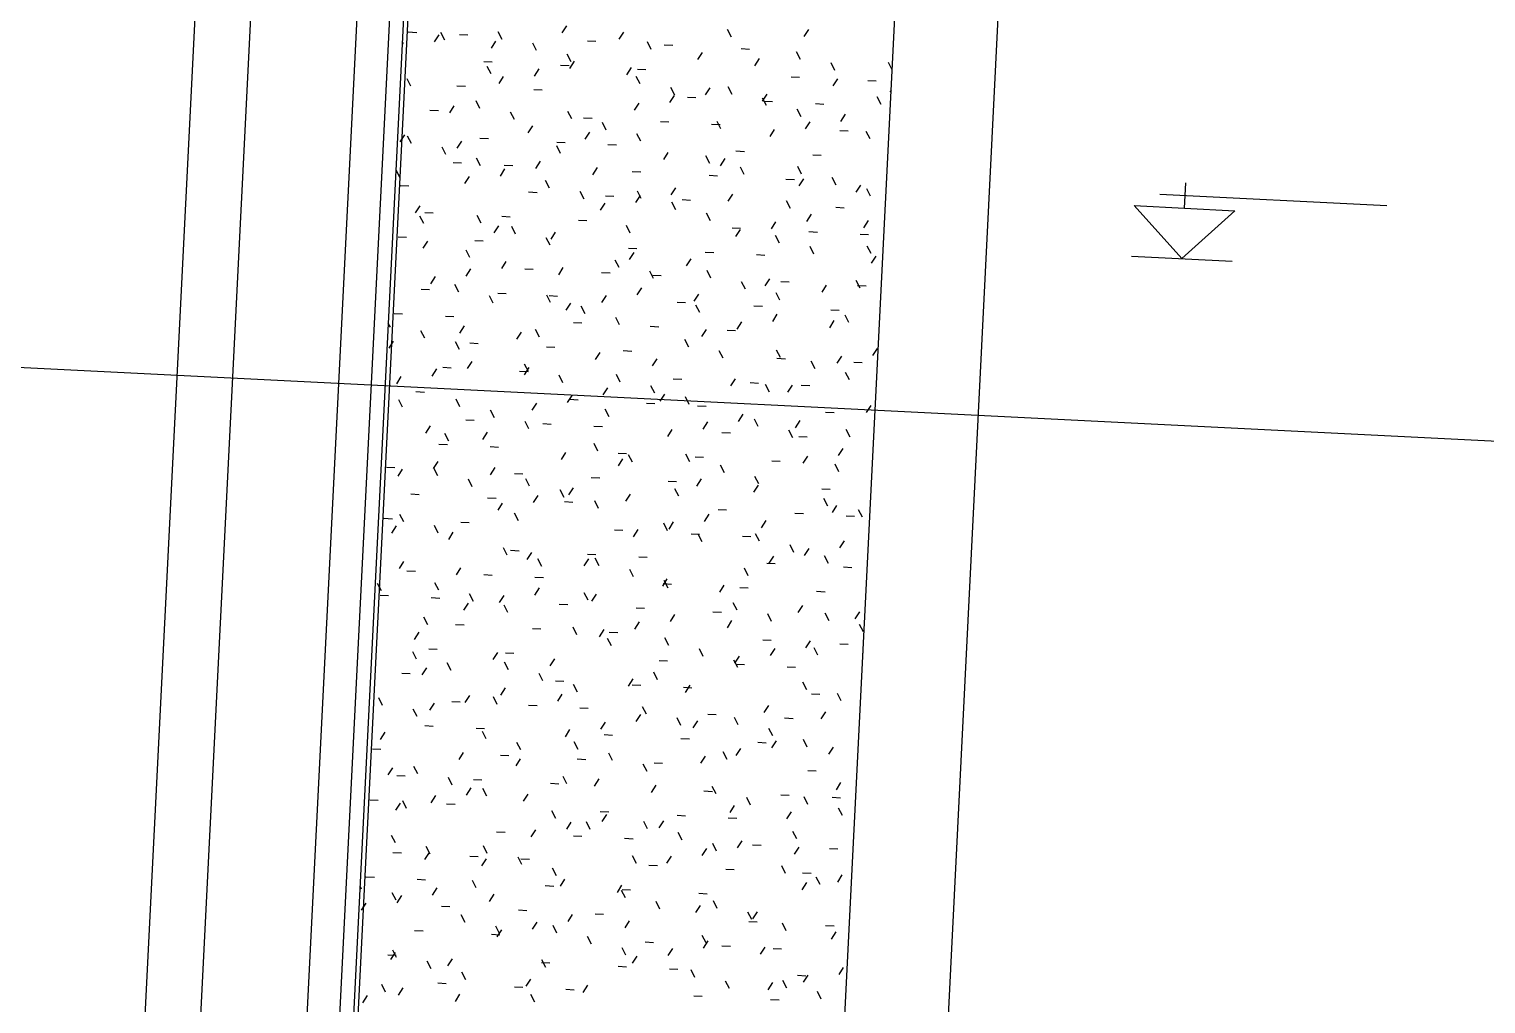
# Model space of a CAD drawing. Extents: x 549999 to 550212, y 1838161 to 1838467.
# Drawn here: x 550114.96 to 550120.15, y 1838347.77 to 1838351.25 of the extents above; entities that cross this region are included whole.
import ezdxf

# ---------------------------------------------------------------- set-up
doc = ezdxf.new("R2010")
doc.units = 0
for name, color, linetype in [('Level 15', 7, 'Continuous'), ('Level 18', 7, 'Continuous'), ('Level 24', 7, 'Continuous'), ('Level 36', 7, 'Continuous'), ('Level 4', 7, 'Continuous'), ('Level 8', 7, 'Continuous')]:
    doc.layers.add(name, color=color, linetype=linetype)

# ---------------------------------------------------------------- blocks, each defined once
blk = doc.blocks.new('FLOO10')
at = {"layer": 'Level 8'}
for p, q in [((-871.49, -462.9), (-871.49, 547.1)), ((-891.49, 527.1), (-891.49, -482.9))]:
    blk.add_line(p, q, dxfattribs=at)
blk = doc.blocks.new('SPOT_0')
at = {"layer": 'Level 24'}
for p, q in [((0, 0.2), (0, 0.3)), ((-0.1, 0.25), (0.8, 0.25)), ((0, 0), (-0.2, 0.2)), ((-0.2, 0.2), (0.2, 0.2)), ((0, 0), (-0.2, 0.2)), ((-0.2, 0.2), (0.2, 0.2)), ((0.2, 0.2), (0, 0)), ((0.2, 0.2), (0, 0)), ((-0.2, 0), (0.2, 0))]:
    blk.add_line(p, q, dxfattribs=at)

msp = doc.modelspace()

# ---------------------------------------------------------------- linework, layer by layer
at = {"layer": 'Level 15'}
for p, q in [((550116.8753, 1838351.2602), (550116.8589, 1838351.2349)), ((550116.3106, 1838351.2385), (550116.3407, 1838351.237)), ((550116.4192, 1838351.2283), (550116.4028, 1838351.2029)), ((550116.441, 1838351.2096), (550116.4273, 1838351.2365)), ((550116.4933, 1838351.2294), (550116.5234, 1838351.2279)), ((550116.6224, 1838351.2058), (550116.6061, 1838351.1805)), ((550116.6455, 1838351.2117), (550116.6317, 1838351.2385)), ((550116.9499, 1838351.2065), (550116.98, 1838351.205)), ((550117.0785, 1838351.2378), (550117.0621, 1838351.2124)), ((550117.4633, 1838351.2198), (550117.4495, 1838351.2467)), ((550117.7378, 1838351.2473), (550117.7214, 1838351.222)), ((550116.2928, 1838351.2011), (550116.289, 1838351.1952)), ((550116.7686, 1838351.172), (550116.7548, 1838351.1988)), ((550116.8917, 1838351.1323), (550116.8779, 1838351.1592)), ((550117.1775, 1838351.1761), (550117.1637, 1838351.2029)), ((550117.2239, 1838351.1928), (550117.254, 1838351.1913)), ((550117.3585, 1838351.1657), (550117.3422, 1838351.1404)), ((550117.4978, 1838351.1791), (550117.528, 1838351.1776)), ((550117.7095, 1838351.1405), (550117.6957, 1838351.1674)), ((550116.58, 1838351.1335), (550116.6102, 1838351.132)), ((550116.6058, 1838351.0886), (550116.5921, 1838351.1154)), ((550116.776, 1838351.1066), (550116.7597, 1838351.0812)), ((550116.854, 1838351.1198), (550116.8841, 1838351.1183)), ((550116.9025, 1838351.1338), (550116.8861, 1838351.1084)), ((550117.1057, 1838351.1114), (550117.0893, 1838351.086)), ((550117.128, 1838351.1061), (550117.1581, 1838351.1046)), ((550117.5618, 1838351.1433), (550117.5454, 1838351.118)), ((550117.8326, 1838351.1008), (550117.8188, 1838351.1277)), ((550118.0366, 1838351.1037), (550118.0232, 1838351.1297)), ((550116.32, 1838351.0448), (550116.3062, 1838351.0717)), ((550116.6496, 1838351.0794), (550116.6332, 1838351.0541)), ((550117.1378, 1838351.053), (550117.1241, 1838351.0799)), ((550117.6759, 1838351.0787), (550117.7061, 1838351.0772)), ((550117.8418, 1838351.0713), (550117.8254, 1838351.0459)), ((550117.9499, 1838351.065), (550117.98, 1838351.0635)), ((550116.4841, 1838351.0467), (550116.5143, 1838351.0452)), ((550116.7581, 1838351.033), (550116.7882, 1838351.0315)), ((550117.2593, 1838351.0121), (550117.2429, 1838350.9868)), ((550117.2609, 1838351.0133), (550117.2471, 1838351.0402)), ((550117.3061, 1838351.0056), (550117.3362, 1838351.0041)), ((550117.3857, 1838351.0393), (550117.3694, 1838351.014)), ((550117.4654, 1838351.0154), (550117.4516, 1838351.0422)), ((550117.589, 1838351.0169), (550117.5726, 1838350.9915)), ((550117.5884, 1838350.9757), (550117.5747, 1838351.0026)), ((550117.9973, 1838350.9798), (550117.9836, 1838351.0067)), ((550118.0329, 1838351.03), (550118.0287, 1838351.0235)), ((550116.3882, 1838350.96), (550116.4184, 1838350.9584)), ((550116.4736, 1838350.9754), (550116.4572, 1838350.9501)), ((550116.5662, 1838350.9655), (550116.5524, 1838350.9923)), ((550116.6892, 1838350.9258), (550116.6755, 1838350.9527)), ((550116.8937, 1838350.9279), (550116.8799, 1838350.9547)), ((550117.1329, 1838350.9849), (550117.1165, 1838350.9596)), ((550117.58, 1838350.9919), (550117.6102, 1838350.9904)), ((550117.7115, 1838350.936), (550117.6978, 1838350.9629)), ((550117.7627, 1838350.9828), (550117.7928, 1838350.9813)), ((550117.869, 1838350.9448), (550117.8526, 1838350.9195)), ((550116.7536, 1838350.9034), (550116.7372, 1838350.878)), ((550116.9362, 1838350.9326), (550116.9663, 1838350.931)), ((550117.0168, 1838350.8882), (550117.003, 1838350.9151)), ((550117.2102, 1838350.9189), (550117.2403, 1838350.9174)), ((550117.3928, 1838350.9097), (550117.423, 1838350.9082)), ((550117.4257, 1838350.8923), (550117.4119, 1838350.9191)), ((550117.7426, 1838350.9177), (550117.7262, 1838350.8923)), ((550116.2975, 1838350.8714), (550116.2812, 1838350.8461)), ((550116.322, 1838350.8404), (550116.3083, 1838350.8672)), ((550116.5008, 1838350.849), (550116.4844, 1838350.8236)), ((550116.5663, 1838350.8595), (550116.5965, 1838350.858)), ((550116.8403, 1838350.8458), (550116.8704, 1838350.8443)), ((550116.9568, 1838350.8809), (550116.9405, 1838350.8556)), ((550117.1399, 1838350.8485), (550117.1261, 1838350.8754)), ((550117.6162, 1838350.8905), (550117.5998, 1838350.8651)), ((550117.8494, 1838350.8869), (550117.8796, 1838350.8854)), ((550117.9577, 1838350.8567), (550117.9439, 1838350.8836)), ((550116.4451, 1838350.8007), (550116.4314, 1838350.8276)), ((550116.5682, 1838350.761), (550116.5544, 1838350.7879)), ((550116.854, 1838350.8048), (550116.8403, 1838350.8316)), ((550117.0229, 1838350.8367), (550117.0531, 1838350.8352)), ((550117.2369, 1838350.8089), (550117.2205, 1838350.7835)), ((550117.386, 1838350.7692), (550117.3723, 1838350.7961)), ((550117.4796, 1838350.8138), (550117.5097, 1838350.8123)), ((550117.7536, 1838350.8001), (550117.7837, 1838350.7986)), ((550116.2824, 1838350.7173), (550116.2686, 1838350.7441)), ((550116.4704, 1838350.7727), (550116.5006, 1838350.7712)), ((550116.6544, 1838350.7497), (550116.638, 1838350.7244)), ((550116.6531, 1838350.7636), (550116.6832, 1838350.7621)), ((550116.7808, 1838350.7769), (550116.7644, 1838350.7516)), ((550116.984, 1838350.7545), (550116.9677, 1838350.7292)), ((550117.1097, 1838350.7408), (550117.1398, 1838350.7393)), ((550117.4401, 1838350.7865), (550117.4237, 1838350.7611)), ((550117.5091, 1838350.7295), (550117.4953, 1838350.7564)), ((550117.7136, 1838350.7316), (550117.6998, 1838350.7584)), ((550116.2832, 1838350.6905), (550116.3133, 1838350.689)), ((550116.528, 1838350.7226), (550116.5116, 1838350.6972)), ((550116.8144, 1838350.6817), (550116.8006, 1838350.7086)), ((550117.3837, 1838350.7271), (550117.4138, 1838350.7256)), ((550117.6577, 1838350.7134), (550117.6878, 1838350.7119)), ((550117.7202, 1838350.7144), (550117.7038, 1838350.6891)), ((550117.8366, 1838350.6919), (550117.8229, 1838350.7188)), ((550117.9234, 1838350.692), (550117.907, 1838350.6666)), ((550116.7398, 1838350.6677), (550116.77, 1838350.6662)), ((550116.9375, 1838350.642), (550116.9237, 1838350.6689)), ((550117.0138, 1838350.654), (550117.044, 1838350.6525)), ((550117.1377, 1838350.6553), (550117.1213, 1838350.6299)), ((550117.1419, 1838350.6441), (550117.1281, 1838350.6709)), ((550117.2641, 1838350.6825), (550117.2477, 1838350.6571)), ((550117.2878, 1838350.6403), (550117.3179, 1838350.6388)), ((550117.4673, 1838350.66), (550117.4509, 1838350.6347)), ((550117.6739, 1838350.6085), (550117.6601, 1838350.6354)), ((550117.9597, 1838350.6523), (550117.946, 1838350.6791)), ((550116.3519, 1838350.6186), (550116.3355, 1838350.5932)), ((550116.3658, 1838350.5545), (550116.352, 1838350.5814)), ((550116.37, 1838350.5946), (550116.4001, 1838350.5931)), ((550116.5702, 1838350.5566), (550116.5565, 1838350.5834)), ((550116.6439, 1838350.5809), (550116.6741, 1838350.5794)), ((550117.0112, 1838350.6281), (550116.9949, 1838350.6027)), ((550117.265, 1838350.6044), (550117.2512, 1838350.6313)), ((550117.3881, 1838350.5648), (550117.3743, 1838350.5916)), ((550117.7474, 1838350.588), (550117.731, 1838350.5627)), ((550117.8357, 1838350.6129), (550117.8659, 1838350.6114)), ((550116.632, 1838350.5465), (550116.6156, 1838350.5212)), ((550116.6933, 1838350.5169), (550116.6796, 1838350.5438)), ((550116.9179, 1838350.5673), (550116.9481, 1838350.5657)), ((550117.1022, 1838350.521), (550117.0885, 1838350.5479)), ((550117.4659, 1838350.5399), (550117.496, 1838350.5384)), ((550117.4945, 1838350.5336), (550117.4781, 1838350.5083)), ((550117.6209, 1838350.5608), (550117.6046, 1838350.5355)), ((550117.9506, 1838350.5656), (550117.9342, 1838350.5402)), ((550116.2741, 1838350.5079), (550116.3042, 1838350.5064)), ((550116.3791, 1838350.4921), (550116.3627, 1838350.4668)), ((550116.5481, 1838350.4942), (550116.5782, 1838350.4927)), ((550116.8164, 1838350.4773), (550116.8026, 1838350.5041)), ((550116.8352, 1838350.5241), (550116.8188, 1838350.4987)), ((550117.6342, 1838350.4854), (550117.6205, 1838350.5123)), ((550117.7399, 1838350.5262), (550117.77, 1838350.5247)), ((550117.9225, 1838350.517), (550117.9526, 1838350.5155)), ((550116.5306, 1838350.4335), (550116.5168, 1838350.4604)), ((550117.0626, 1838350.3979), (550117.0488, 1838350.4248)), ((550117.096, 1838350.4668), (550117.1261, 1838350.4653)), ((550117.1152, 1838350.452), (550117.0989, 1838350.4267)), ((550117.3185, 1838350.4296), (550117.3021, 1838350.4043)), ((550117.37, 1838350.4531), (550117.4001, 1838350.4516)), ((550117.5526, 1838350.444), (550117.5828, 1838350.4425)), ((550117.7573, 1838350.4458), (550117.7436, 1838350.4726)), ((550117.9618, 1838350.4478), (550117.948, 1838350.4747)), ((550117.9778, 1838350.4391), (550117.9614, 1838350.4138)), ((550116.5327, 1838350.3929), (550116.5163, 1838350.3676)), ((550116.6591, 1838350.4201), (550116.6428, 1838350.3947)), ((550116.7261, 1838350.3937), (550116.7563, 1838350.3922)), ((550116.8624, 1838350.3977), (550116.846, 1838350.3723)), ((550117.0001, 1838350.38), (550117.0303, 1838350.3785)), ((550117.1857, 1838350.3583), (550117.1719, 1838350.3851)), ((550117.3901, 1838350.3603), (550117.3764, 1838350.3872)), ((550116.3563, 1838350.3207), (550116.3864, 1838350.3192)), ((550116.4063, 1838350.3657), (550116.3899, 1838350.3404)), ((550116.4909, 1838350.3104), (550116.4772, 1838350.3373)), ((550117.1424, 1838350.3256), (550117.126, 1838350.3003)), ((550117.1828, 1838350.3709), (550117.2129, 1838350.3694)), ((550117.5132, 1838350.3206), (550117.4994, 1838350.3475)), ((550117.5985, 1838350.3576), (550117.5821, 1838350.3322)), ((550117.6394, 1838350.3481), (550117.6695, 1838350.3466)), ((550117.8017, 1838350.3351), (550117.7854, 1838350.3098)), ((550117.9221, 1838350.3247), (550117.9083, 1838350.3516)), ((550117.9134, 1838350.3344), (550117.9435, 1838350.3329)), ((550116.614, 1838350.2708), (550116.6002, 1838350.2976)), ((550116.6302, 1838350.307), (550116.6604, 1838350.3055)), ((550116.8185, 1838350.2728), (550116.8047, 1838350.2996)), ((550116.8129, 1838350.2978), (550116.843, 1838350.2963)), ((550116.8896, 1838350.2712), (550116.8732, 1838350.2459)), ((550117.016, 1838350.2984), (550116.9996, 1838350.2731)), ((550117.2695, 1838350.275), (550117.2997, 1838350.2735)), ((550117.3457, 1838350.3032), (550117.3293, 1838350.2778)), ((550117.6363, 1838350.281), (550117.6225, 1838350.3078)), ((550116.2604, 1838350.2339), (550116.2905, 1838350.2324)), ((550116.443, 1838350.2248), (550116.4732, 1838350.2233)), ((550116.9415, 1838350.2331), (550116.9278, 1838350.26)), ((550117.0646, 1838350.1935), (550117.0509, 1838350.2203)), ((550117.3505, 1838350.2372), (550117.3367, 1838350.2641)), ((550117.5435, 1838350.2613), (550117.5736, 1838350.2598)), ((550117.6257, 1838350.2311), (550117.6093, 1838350.2058)), ((550117.8175, 1838350.2476), (550117.8476, 1838350.2461)), ((550117.8824, 1838350.2016), (550117.8687, 1838350.2285)), ((550116.2468, 1838350.1853), (550116.2392, 1838350.2001)), ((550116.3699, 1838350.1456), (550116.3561, 1838350.1725)), ((550116.5103, 1838350.1897), (550116.4939, 1838350.1643)), ((550116.7135, 1838350.1672), (550116.6972, 1838350.1419)), ((550116.7788, 1838350.1497), (550116.765, 1838350.1766)), ((550116.8997, 1838350.2019), (550116.9298, 1838350.2004)), ((550117.1736, 1838350.1883), (550117.2038, 1838350.1867)), ((550117.3728, 1838350.1768), (550117.3565, 1838350.1514)), ((550117.4476, 1838350.1746), (550117.4778, 1838350.173)), ((550117.4993, 1838350.204), (550117.4829, 1838350.1786)), ((550117.8289, 1838350.2087), (550117.8125, 1838350.1834)), ((550116.2574, 1838350.1353), (550116.2411, 1838350.1099)), ((550116.493, 1838350.106), (550116.4792, 1838350.1328)), ((550116.5298, 1838350.1289), (550116.5599, 1838350.1274)), ((550116.8038, 1838350.1152), (550116.8339, 1838350.1137)), ((550117.3108, 1838350.1141), (550117.297, 1838350.141)), ((550116.5375, 1838350.0632), (550116.5211, 1838350.0379)), ((550116.9936, 1838350.0952), (550116.9772, 1838350.0698)), ((550117.0777, 1838350.1015), (550117.1079, 1838350.1)), ((550117.1968, 1838350.0728), (550117.1804, 1838350.0474)), ((550117.4339, 1838350.0745), (550117.4201, 1838350.1013)), ((550117.6383, 1838350.0765), (550117.6246, 1838350.1034)), ((550117.6257, 1838350.0741), (550117.6558, 1838350.0726)), ((550117.7614, 1838350.0369), (550117.7476, 1838350.0637)), ((550117.8561, 1838350.0823), (550117.8397, 1838350.057)), ((550117.9825, 1838350.1095), (550117.9662, 1838350.0841)), ((550116.2846, 1838350.0089), (550116.2683, 1838349.9835)), ((550116.4111, 1838350.036), (550116.3947, 1838350.0107)), ((550116.4339, 1838350.0421), (550116.464, 1838350.0406)), ((550116.7079, 1838350.0284), (550116.738, 1838350.0269)), ((550116.7407, 1838350.0408), (550116.7243, 1838350.0155)), ((550116.7391, 1838350.0266), (550116.7254, 1838350.0535)), ((550116.8622, 1838349.987), (550116.8484, 1838350.0138)), ((550117.0667, 1838349.989), (550117.0529, 1838350.0159)), ((550117.8845, 1838349.9972), (550117.8707, 1838350.024)), ((550117.8997, 1838350.0604), (550117.9298, 1838350.0589)), ((550117.0208, 1838349.9688), (550117.0044, 1838349.9434)), ((550117.1897, 1838349.9493), (550117.176, 1838349.9762)), ((550117.2558, 1838350.001), (550117.286, 1838349.9995)), ((550117.4768, 1838350.0007), (550117.4605, 1838349.9754)), ((550117.5298, 1838349.9873), (550117.5599, 1838349.9858)), ((550117.5987, 1838349.9534), (550117.5849, 1838349.9803)), ((550117.6801, 1838349.9783), (550117.6637, 1838349.953)), ((550117.7125, 1838349.9782), (550117.7426, 1838349.9767)), ((550116.2906, 1838349.8995), (550116.2768, 1838349.9263)), ((550116.338, 1838349.9554), (550116.3681, 1838349.9539)), ((550116.495, 1838349.9015), (550116.4812, 1838349.9284)), ((550116.7679, 1838349.9144), (550116.7515, 1838349.889)), ((550116.8943, 1838349.9416), (550116.878, 1838349.9162)), ((550116.886, 1838349.928), (550116.9161, 1838349.9265)), ((550117.1599, 1838349.9143), (550117.1901, 1838349.9128)), ((550117.224, 1838349.9463), (550117.2076, 1838349.921)), ((550117.3128, 1838349.9097), (550117.2991, 1838349.9365)), ((550117.3426, 1838349.9051), (550117.3727, 1838349.9036)), ((550117.9601, 1838349.9063), (550117.9437, 1838349.8809)), ((550116.5161, 1838349.8549), (550116.5462, 1838349.8534)), ((550116.6181, 1838349.8618), (550116.6043, 1838349.8887)), ((550117.027, 1838349.8659), (550117.0132, 1838349.8928)), ((550117.504, 1838349.8743), (550117.4877, 1838349.849)), ((550117.559, 1838349.8304), (550117.5452, 1838349.8572)), ((550117.7992, 1838349.8823), (550117.8294, 1838349.8808)), ((550116.3886, 1838349.8328), (550116.3723, 1838349.8075)), ((550116.4553, 1838349.7784), (550116.4416, 1838349.8053)), ((550116.5919, 1838349.8104), (550116.5755, 1838349.785)), ((550116.7412, 1838349.8222), (550116.7274, 1838349.849)), ((550116.7901, 1838349.8412), (550116.8202, 1838349.8397)), ((550116.9727, 1838349.8321), (550117.0029, 1838349.8306)), ((550117.2512, 1838349.8199), (550117.2348, 1838349.7946)), ((550117.3776, 1838349.8471), (550117.3612, 1838349.8218)), ((550117.4294, 1838349.8093), (550117.4595, 1838349.8077)), ((550117.6821, 1838349.7907), (550117.6683, 1838349.8175)), ((550117.7073, 1838349.8519), (550117.6909, 1838349.8265)), ((550117.8865, 1838349.7927), (550117.8728, 1838349.8196)), ((550116.4202, 1838349.7681), (550116.4503, 1838349.7666)), ((550116.6029, 1838349.759), (550116.633, 1838349.7575)), ((550116.9873, 1838349.7428), (550116.9736, 1838349.7697)), ((550117.7033, 1838349.7956), (550117.7335, 1838349.794)), ((550117.8609, 1838349.7526), (550117.8445, 1838349.7273)), ((550116.4158, 1838349.7064), (550116.3995, 1838349.681)), ((550116.8719, 1838349.7383), (550116.8555, 1838349.713)), ((550117.0751, 1838349.7159), (550117.0588, 1838349.6906)), ((550117.0595, 1838349.7362), (550117.0896, 1838349.7347)), ((550117.1104, 1838349.7032), (550117.0967, 1838349.73)), ((550117.3149, 1838349.7052), (550117.3011, 1838349.7321)), ((550117.3335, 1838349.7225), (550117.3636, 1838349.721)), ((550117.6074, 1838349.7088), (550117.6376, 1838349.7073)), ((550117.7345, 1838349.7255), (550117.7181, 1838349.7001)), ((550116.233, 1838349.686), (550116.2631, 1838349.6844)), ((550116.2894, 1838349.6792), (550116.273, 1838349.6539)), ((550116.4157, 1838349.6553), (550116.4019, 1838349.6822)), ((550116.6191, 1838349.684), (550116.6027, 1838349.6586)), ((550116.6896, 1838349.6631), (550116.7198, 1838349.6616)), ((550116.9636, 1838349.6494), (550116.9937, 1838349.6479)), ((550117.438, 1838349.6656), (550117.4242, 1838349.6924)), ((550117.561, 1838349.6259), (550117.5473, 1838349.6527)), ((550117.8469, 1838349.6697), (550117.8331, 1838349.6965)), ((550116.5388, 1838349.6157), (550116.525, 1838349.6425)), ((550116.7432, 1838349.6177), (550116.7295, 1838349.6446)), ((550116.8663, 1838349.5781), (550116.8525, 1838349.6049)), ((550116.8991, 1838349.6119), (550116.8827, 1838349.5866)), ((550117.2376, 1838349.6357), (550117.2677, 1838349.6342)), ((550117.2752, 1838349.5821), (550117.2614, 1838349.609)), ((550117.3552, 1838349.6439), (550117.3388, 1838349.6185)), ((550117.5584, 1838349.6215), (550117.542, 1838349.5961)), ((550117.7855, 1838349.6083), (550117.8157, 1838349.6068)), ((550116.3197, 1838349.5901), (550116.3499, 1838349.5886)), ((550116.5937, 1838349.5764), (550116.6239, 1838349.5749)), ((550116.6462, 1838349.5575), (550116.6299, 1838349.5322)), ((550116.7727, 1838349.5847), (550116.7563, 1838349.5594)), ((550116.8677, 1838349.5627), (550116.8978, 1838349.5612)), ((550116.9894, 1838349.5384), (550116.9756, 1838349.5652)), ((550117.1023, 1838349.5895), (550117.086, 1838349.5642)), ((550117.8072, 1838349.5466), (550117.7934, 1838349.5734)), ((550117.8385, 1838349.5494), (550117.8221, 1838349.5241)), ((550116.2239, 1838349.5033), (550116.254, 1838349.5018)), ((550116.2946, 1838349.4905), (550116.2809, 1838349.5174)), ((550116.4978, 1838349.4896), (550116.528, 1838349.4881)), ((550116.7036, 1838349.4946), (550116.6898, 1838349.5215)), ((550117.2559, 1838349.4903), (550117.2396, 1838349.4649)), ((550117.3824, 1838349.5175), (550117.366, 1838349.4921)), ((550117.4157, 1838349.5353), (550117.4458, 1838349.5338)), ((550117.5856, 1838349.495), (550117.5692, 1838349.4697)), ((550117.6896, 1838349.5216), (550117.7198, 1838349.5201)), ((550117.8723, 1838349.5124), (550117.9024, 1838349.5109)), ((550117.9303, 1838349.5069), (550117.9165, 1838349.5338)), ((550116.267, 1838349.476), (550116.2506, 1838349.4506)), ((550116.4177, 1838349.4509), (550116.404, 1838349.4777)), ((550116.4702, 1838349.4535), (550116.4538, 1838349.4282)), ((550117.0458, 1838349.4622), (550117.0759, 1838349.4607)), ((550117.1295, 1838349.4631), (550117.1131, 1838349.4377)), ((550117.2355, 1838349.4591), (550117.2218, 1838349.4859)), ((550117.3198, 1838349.4485), (550117.3499, 1838349.447)), ((550117.3586, 1838349.4194), (550117.3449, 1838349.4462)), ((550117.5024, 1838349.4394), (550117.5326, 1838349.4379)), ((550117.5631, 1838349.4214), (550117.5493, 1838349.4483)), ((550116.6639, 1838349.3716), (550116.6501, 1838349.3984)), ((550116.6759, 1838349.3891), (550116.7061, 1838349.3876)), ((550117.6862, 1838349.3818), (550117.6724, 1838349.4086)), ((550117.7392, 1838349.3958), (550117.7228, 1838349.3704)), ((550117.8656, 1838349.423), (550117.8493, 1838349.3976)), ((550116.2942, 1838349.3495), (550116.2778, 1838349.3242)), ((550116.7502, 1838349.3815), (550116.7339, 1838349.3562)), ((550116.787, 1838349.3319), (550116.7732, 1838349.3587)), ((550116.9535, 1838349.3591), (550116.9371, 1838349.3337)), ((550116.9499, 1838349.3754), (550116.98, 1838349.3739)), ((550116.9914, 1838349.3339), (550116.9777, 1838349.3608)), ((550117.1325, 1838349.3663), (550117.1627, 1838349.3648)), ((550117.5892, 1838349.3435), (550117.6193, 1838349.342)), ((550117.6128, 1838349.3686), (550117.5964, 1838349.3433)), ((550117.8093, 1838349.3421), (550117.7955, 1838349.369)), ((550116.306, 1838349.3161), (550116.3362, 1838349.3146)), ((550116.4974, 1838349.3271), (550116.481, 1838349.3018)), ((550116.58, 1838349.3024), (550116.6102, 1838349.3009)), ((550116.7627, 1838349.2933), (550116.7928, 1838349.2917)), ((550117.1145, 1838349.2943), (550117.1007, 1838349.3211)), ((550117.2335, 1838349.287), (550117.2171, 1838349.2617)), ((550117.2376, 1838349.2546), (550117.2238, 1838349.2815)), ((550117.5234, 1838349.2984), (550117.5097, 1838349.3252)), ((550117.8632, 1838349.3298), (550117.8933, 1838349.3283)), ((550116.2153, 1838349.2444), (550116.2015, 1838349.2712)), ((550116.2102, 1838349.2293), (550116.2403, 1838349.2278)), ((550116.4198, 1838349.2464), (550116.406, 1838349.2733)), ((550116.5429, 1838349.2068), (550116.5291, 1838349.2336)), ((550116.7774, 1838349.2551), (550116.7611, 1838349.2297)), ((550116.9518, 1838349.2109), (550116.938, 1838349.2377)), ((550116.9807, 1838349.2326), (550116.9643, 1838349.2073)), ((550117.2193, 1838349.2704), (550117.2494, 1838349.2689)), ((550117.4368, 1838349.2646), (550117.4204, 1838349.2393)), ((550117.4933, 1838349.2567), (550117.5234, 1838349.2552)), ((550117.7673, 1838349.243), (550117.7974, 1838349.2415)), ((550116.3928, 1838349.2202), (550116.4229, 1838349.2187)), ((550116.5246, 1838349.2007), (550116.5082, 1838349.1753)), ((550116.651, 1838349.2279), (550116.6346, 1838349.2025)), ((550116.6659, 1838349.1671), (550116.6522, 1838349.194)), ((550116.8494, 1838349.1974), (550116.8796, 1838349.1959)), ((550117.1234, 1838349.1837), (550117.1536, 1838349.1822)), ((550117.4838, 1838349.1753), (550117.47, 1838349.2021)), ((550117.7168, 1838349.1926), (550117.7004, 1838349.1672)), ((550116.3801, 1838349.1233), (550116.3663, 1838349.1502)), ((550117.1343, 1838349.1334), (550117.1179, 1838349.1081)), ((550117.2607, 1838349.1606), (550117.2443, 1838349.1353)), ((550117.3974, 1838349.17), (550117.4275, 1838349.1685)), ((550117.4639, 1838349.1382), (550117.4476, 1838349.1128)), ((550117.6068, 1838349.1356), (550117.5931, 1838349.1625)), ((550117.8113, 1838349.1377), (550117.7975, 1838349.1645)), ((550117.92, 1838349.1701), (550117.9037, 1838349.1448)), ((550116.3485, 1838349.0967), (550116.3322, 1838349.0713)), ((550116.4796, 1838349.1243), (550116.5097, 1838349.1228)), ((550116.7535, 1838349.1106), (550116.7837, 1838349.1091)), ((550116.9121, 1838349.0878), (550116.8983, 1838349.1146)), ((550117.0079, 1838349.1062), (550116.9915, 1838349.0809)), ((550117.0352, 1838349.0481), (550117.0214, 1838349.075)), ((550117.0275, 1838349.0969), (550117.0577, 1838349.0954)), ((550117.2396, 1838349.0501), (550117.2259, 1838349.077)), ((550117.9344, 1838349.098), (550117.9206, 1838349.1248)), ((550116.3404, 1838349.0003), (550116.3267, 1838349.0271)), ((550116.3837, 1838349.0375), (550116.4138, 1838349.036)), ((550116.6286, 1838349.0247), (550116.6122, 1838348.9993)), ((550116.6577, 1838349.0238), (550116.6878, 1838349.0223)), ((550117.3627, 1838349.0105), (550117.349, 1838349.0373)), ((550117.5755, 1838349.0695), (550117.6056, 1838349.068)), ((550117.6176, 1838349.0389), (550117.6012, 1838349.0136)), ((550117.744, 1838349.0661), (550117.7276, 1838349.0408)), ((550117.7716, 1838349.0146), (550117.7579, 1838349.0414)), ((550117.8495, 1838349.0558), (550117.8796, 1838349.0543)), ((550116.3757, 1838348.9703), (550116.3594, 1838348.9449)), ((550116.4635, 1838348.9606), (550116.4498, 1838348.9875)), ((550116.668, 1838348.9626), (550116.6542, 1838348.9895)), ((550116.8318, 1838349.0022), (550116.8154, 1838348.9769)), ((550117.2056, 1838348.9964), (550117.2357, 1838348.9949)), ((550117.4858, 1838348.9708), (550117.472, 1838348.9977)), ((550117.4911, 1838349.0118), (550117.4748, 1838348.9864)), ((550117.4796, 1838348.9828), (550117.5097, 1838348.9812)), ((550117.6622, 1838348.9736), (550117.6924, 1838348.9721)), ((550117.9325, 1838349.0209), (550117.9308, 1838349.0184)), ((550116.2878, 1838348.9508), (550116.3179, 1838348.9493)), ((550116.7911, 1838348.923), (550116.7773, 1838348.9498)), ((550116.8357, 1838348.9234), (550116.8659, 1838348.9219)), ((550117.1119, 1838348.9302), (550117.0955, 1838348.9048)), ((550117.2, 1838348.9271), (550117.1862, 1838348.9539)), ((550117.732, 1838348.8915), (550117.7182, 1838348.9183)), ((550116.5294, 1838348.871), (550116.513, 1838348.8457)), ((550116.6283, 1838348.8396), (550116.6145, 1838348.8664)), ((550116.6558, 1838348.8982), (550116.6394, 1838348.8729)), ((550116.859, 1838348.8758), (550116.8426, 1838348.8505)), ((550116.9141, 1838348.8833), (550116.9004, 1838348.9102)), ((550117.1097, 1838348.9097), (550117.1399, 1838348.9082)), ((550117.2924, 1838348.9006), (550117.3225, 1838348.8991)), ((550117.3151, 1838348.9078), (550117.2987, 1838348.8824)), ((550117.749, 1838348.8777), (550117.7791, 1838348.8762)), ((550117.855, 1838348.8518), (550117.8413, 1838348.8787)), ((550116.2194, 1838348.8355), (550116.2056, 1838348.8623)), ((550116.3425, 1838348.7958), (550116.3287, 1838348.8227)), ((550116.4029, 1838348.8438), (550116.3866, 1838348.8185)), ((550116.4659, 1838348.8503), (550116.496, 1838348.8488)), ((550116.7398, 1838348.8366), (550116.77, 1838348.8351)), ((550116.9225, 1838348.8275), (550116.9526, 1838348.826)), ((550117.1603, 1838348.804), (550117.1465, 1838348.8308)), ((550117.5951, 1838348.8357), (550117.5788, 1838348.8104)), ((550116.37, 1838348.7636), (550116.4001, 1838348.7621)), ((550117.0126, 1838348.7766), (550116.9963, 1838348.7512)), ((550117.1391, 1838348.8038), (550117.1227, 1838348.7784)), ((550117.2834, 1838348.7643), (550117.2696, 1838348.7912)), ((550117.3423, 1838348.7813), (550117.3259, 1838348.756)), ((550117.3791, 1838348.8047), (550117.4093, 1838348.8032)), ((550117.4878, 1838348.7664), (550117.4741, 1838348.7932)), ((550117.6531, 1838348.791), (550117.6832, 1838348.7895)), ((550117.7984, 1838348.8133), (550117.782, 1838348.7879)), ((550116.2269, 1838348.7398), (550116.2105, 1838348.7145)), ((550116.5526, 1838348.7544), (550116.5828, 1838348.7529)), ((550116.5886, 1838348.7165), (550116.5749, 1838348.7433)), ((550116.8862, 1838348.7494), (550116.8698, 1838348.724)), ((550117.0093, 1838348.7316), (550117.0394, 1838348.7301)), ((550117.2832, 1838348.7179), (550117.3134, 1838348.7164)), ((550117.6109, 1838348.7267), (550117.5972, 1838348.7536)), ((550117.734, 1838348.687), (550117.7202, 1838348.7139)), ((550116.1828, 1838348.6814), (550116.2129, 1838348.6799)), ((550116.5069, 1838348.6678), (550116.4906, 1838348.6425)), ((550116.6394, 1838348.6585), (550116.6695, 1838348.657)), ((550116.7117, 1838348.6768), (550116.698, 1838348.7037)), ((550116.9162, 1838348.6789), (550116.9024, 1838348.7057)), ((550117.0393, 1838348.6392), (550117.0255, 1838348.666)), ((550117.4482, 1838348.6433), (550117.4344, 1838348.6701)), ((550117.4959, 1838348.6821), (550117.4795, 1838348.6568)), ((550117.5572, 1838348.7042), (550117.5874, 1838348.7027)), ((550117.6223, 1838348.7093), (550117.606, 1838348.6839)), ((550117.8256, 1838348.6869), (550117.8092, 1838348.6615)), ((550116.2541, 1838348.6134), (550116.2377, 1838348.5881)), ((550116.3445, 1838348.5913), (550116.3308, 1838348.6182)), ((550116.7102, 1838348.6454), (550116.6938, 1838348.62)), ((550116.9134, 1838348.6448), (550116.9435, 1838348.6433)), ((550117.1624, 1838348.5995), (550117.1486, 1838348.6264)), ((550117.1873, 1838348.6311), (550117.2175, 1838348.6296)), ((550117.3695, 1838348.6549), (550117.3531, 1838348.6296)), ((550116.2695, 1838348.5855), (550116.2997, 1838348.584)), ((550116.4676, 1838348.5517), (550116.4538, 1838348.5785)), ((550116.5435, 1838348.5718), (550116.5736, 1838348.5703)), ((550116.8175, 1838348.5581), (550116.8476, 1838348.5566)), ((550116.8765, 1838348.5558), (550116.8628, 1838348.5826)), ((550116.9902, 1838348.5733), (550116.9738, 1838348.548)), ((550117.7353, 1838348.6038), (550117.7654, 1838348.6022)), ((550117.8527, 1838348.5604), (550117.8364, 1838348.5351)), ((550116.4077, 1838348.5142), (550116.3913, 1838348.4888)), ((550116.5341, 1838348.5414), (550116.5177, 1838348.516)), ((550116.5907, 1838348.512), (550116.5769, 1838348.5389)), ((550116.7374, 1838348.519), (550116.721, 1838348.4936)), ((550117.1934, 1838348.5509), (550117.1771, 1838348.5256)), ((550117.3654, 1838348.5307), (550117.3956, 1838348.5292)), ((550117.4085, 1838348.5202), (550117.3948, 1838348.5471)), ((550117.5316, 1838348.4805), (550117.5178, 1838348.5074)), ((550117.6394, 1838348.517), (550117.6695, 1838348.5155)), ((550117.7361, 1838348.4826), (550117.7223, 1838348.5094)), ((550117.8221, 1838348.5079), (550117.8522, 1838348.5064)), ((550116.1736, 1838348.4987), (550116.2038, 1838348.4972)), ((550116.2813, 1838348.487), (550116.2649, 1838348.4617)), ((550116.3049, 1838348.4683), (550116.2911, 1838348.4951)), ((550116.4476, 1838348.485), (550116.4777, 1838348.4835)), ((550116.8369, 1838348.4327), (550116.8231, 1838348.4595)), ((550116.9956, 1838348.4576), (550117.0257, 1838348.4561)), ((550117.4735, 1838348.4789), (550117.4571, 1838348.4535)), ((550117.6767, 1838348.4564), (550117.6603, 1838348.4311)), ((550117.8591, 1838348.4429), (550117.8454, 1838348.4698)), ((550116.891, 1838348.4197), (550116.8746, 1838348.3944)), ((550116.9599, 1838348.393), (550116.9462, 1838348.4199)), ((550117.0174, 1838348.4469), (550117.001, 1838348.4216)), ((550117.1644, 1838348.3951), (550117.1506, 1838348.4219)), ((550117.2206, 1838348.4245), (550117.2043, 1838348.3991)), ((550117.2695, 1838348.4439), (550117.2997, 1838348.4424)), ((550117.4522, 1838348.4348), (550117.4823, 1838348.4333)), ((550116.2652, 1838348.3452), (550116.2514, 1838348.372)), ((550116.6257, 1838348.3846), (550116.6558, 1838348.3831)), ((550116.7645, 1838348.3925), (550116.7482, 1838348.3672)), ((550116.8997, 1838348.3709), (550116.9298, 1838348.3694)), ((550117.0823, 1838348.3617), (550117.1125, 1838348.3602)), ((550117.2875, 1838348.3554), (550117.2737, 1838348.3823)), ((550117.5007, 1838348.3524), (550117.4843, 1838348.3271)), ((550117.6964, 1838348.3595), (550117.6826, 1838348.3864)), ((550116.2558, 1838348.3115), (550116.286, 1838348.31)), ((550116.3853, 1838348.311), (550116.3689, 1838348.2856)), ((550116.3883, 1838348.3055), (550116.3745, 1838348.3324)), ((550116.5298, 1838348.2978), (550116.5599, 1838348.2963)), ((550116.5927, 1838348.3076), (550116.579, 1838348.3344)), ((550116.7158, 1838348.2679), (550116.7021, 1838348.2948)), ((550117.1247, 1838348.272), (550117.111, 1838348.2988)), ((550117.2478, 1838348.2981), (550117.2314, 1838348.2727)), ((550117.3742, 1838348.3252), (550117.3579, 1838348.2999)), ((550117.4106, 1838348.3157), (550117.3968, 1838348.3426)), ((550117.539, 1838348.3389), (550117.5691, 1838348.3374)), ((550117.7039, 1838348.33), (550117.6875, 1838348.3047)), ((550117.8129, 1838348.3252), (550117.8431, 1838348.3237)), ((550116.5885, 1838348.2885), (550116.5721, 1838348.2632)), ((550116.7125, 1838348.2887), (550116.7426, 1838348.2872)), ((550116.8389, 1838348.2282), (550116.8251, 1838348.2551)), ((550117.1691, 1838348.2658), (550117.1992, 1838348.2643)), ((550117.4431, 1838348.2521), (550117.4732, 1838348.2506)), ((550117.6567, 1838348.2364), (550117.643, 1838348.2633)), ((550116.1442, 1838348.1804), (550116.1388, 1838348.1909)), ((550116.1599, 1838348.2247), (550116.1901, 1838348.2232)), ((550116.3426, 1838348.2156), (550116.3727, 1838348.2141)), ((550116.5531, 1838348.1845), (550116.5393, 1838348.2113)), ((550116.7992, 1838348.1928), (550116.8294, 1838348.1913)), ((550116.8685, 1838348.2165), (550116.8522, 1838348.1911)), ((550117.0718, 1838348.1941), (550117.0554, 1838348.1687)), ((550117.7311, 1838348.2036), (550117.7147, 1838348.1782)), ((550117.717, 1838348.2384), (550117.7472, 1838348.2369)), ((550117.7798, 1838348.1968), (550117.766, 1838348.2236)), ((550117.8575, 1838348.2308), (550117.8411, 1838348.2054)), ((550116.2672, 1838348.1407), (550116.2535, 1838348.1676)), ((550116.286, 1838348.1573), (550116.2697, 1838348.132)), ((550116.4125, 1838348.1845), (550116.3961, 1838348.1592)), ((550116.6157, 1838348.1621), (550116.5993, 1838348.1368)), ((550117.0851, 1838348.1489), (550117.0713, 1838348.1758)), ((550117.0732, 1838348.1791), (550117.1033, 1838348.1776)), ((550117.3472, 1838348.1654), (550117.3773, 1838348.1639)), ((550117.4126, 1838348.1113), (550117.3988, 1838348.1381)), ((550116.1596, 1838348.1301), (550116.1432, 1838348.1048)), ((550116.4293, 1838348.1197), (550116.4595, 1838348.1182)), ((550116.5134, 1838348.0614), (550116.4996, 1838348.0883)), ((550116.7033, 1838348.106), (550116.7335, 1838348.1045)), ((550116.8957, 1838348.0901), (550116.8794, 1838348.0647)), ((550116.9773, 1838348.0923), (550117.0074, 1838348.0908)), ((550117.2082, 1838348.1092), (550117.1944, 1838348.1361)), ((550117.3518, 1838348.122), (550117.3354, 1838348.0967)), ((550117.5357, 1838348.0716), (550117.5219, 1838348.0985)), ((550117.555, 1838348.0996), (550117.5387, 1838348.0742)), ((550116.6365, 1838348.0217), (550116.6227, 1838348.0486)), ((550116.6429, 1838348.0357), (550116.6265, 1838348.0103)), ((550116.7693, 1838348.0629), (550116.7529, 1838348.0375)), ((550116.8409, 1838348.0238), (550116.8272, 1838348.0506)), ((550117.099, 1838348.0676), (550117.0826, 1838348.0423)), ((550117.5253, 1838348.0649), (550117.5554, 1838348.0634)), ((550117.6588, 1838348.032), (550117.645, 1838348.0588)), ((550117.7992, 1838348.0512), (550117.8294, 1838348.0497)), ((550116.3335, 1838348.033), (550116.3636, 1838348.0314)), ((550116.6074, 1838348.0193), (550116.6376, 1838348.0178)), ((550116.964, 1838347.9841), (550116.9503, 1838348.011)), ((550117.1554, 1838347.9919), (550117.1855, 1838347.9904)), ((550117.3729, 1838347.9882), (550117.3592, 1838348.0151)), ((550117.379, 1838347.9956), (550117.3626, 1838347.9702)), ((550117.8351, 1838348.0275), (550117.8187, 1838348.0022)), ((550116.2376, 1838347.9462), (550116.2677, 1838347.9447)), ((550116.2636, 1838347.9541), (550116.2472, 1838347.9288)), ((550116.2693, 1838347.9363), (550116.2555, 1838347.9631)), ((550116.4668, 1838347.9317), (550116.4505, 1838347.9063)), ((550117.0871, 1838347.9445), (550117.0733, 1838347.9713)), ((550117.1262, 1838347.9412), (550117.1098, 1838347.9159)), ((550117.2526, 1838347.9684), (550117.2362, 1838347.9431)), ((550117.4294, 1838347.9782), (550117.4595, 1838347.9767)), ((550117.5822, 1838347.9732), (550117.5659, 1838347.9478)), ((550117.612, 1838347.969), (550117.6422, 1838347.9675)), ((550116.3924, 1838347.8966), (550116.3786, 1838347.9235)), ((550116.5155, 1838347.8569), (550116.5017, 1838347.8838)), ((550116.7855, 1838347.9188), (550116.8157, 1838347.9173)), ((550116.8013, 1838347.9007), (550116.7875, 1838347.9276)), ((550117.0595, 1838347.9051), (550117.0896, 1838347.9036)), ((550117.2421, 1838347.896), (550117.2723, 1838347.8945)), ((550117.3333, 1838347.8651), (550117.3195, 1838347.892)), ((550117.8623, 1838347.9011), (550117.8459, 1838347.8758)), ((550116.2296, 1838347.8132), (550116.2159, 1838347.84)), ((550116.2908, 1838347.8277), (550116.2744, 1838347.8023)), ((550116.4156, 1838347.8457), (550116.4458, 1838347.8442)), ((550116.6896, 1838347.832), (550116.7198, 1838347.8305)), ((550116.7469, 1838347.8596), (550116.7305, 1838347.8343)), ((550116.9501, 1838347.8372), (550116.9337, 1838347.8119)), ((550117.4564, 1838347.8255), (550117.4426, 1838347.8523)), ((550117.6094, 1838347.8467), (550117.5931, 1838347.8214)), ((550117.6608, 1838347.8275), (550117.6471, 1838347.8544)), ((550117.6988, 1838347.8731), (550117.7289, 1838347.8716)), ((550117.7359, 1838347.8739), (550117.7195, 1838347.8486)), ((550116.1644, 1838347.8005), (550116.148, 1838347.7751)), ((550116.494, 1838347.8053), (550116.4777, 1838347.7799)), ((550116.7616, 1838347.7776), (550116.7479, 1838347.8045)), ((550116.8723, 1838347.8229), (550116.9024, 1838347.8214)), ((550117.3289, 1838347.8001), (550117.359, 1838347.7986)), ((550117.6029, 1838347.7864), (550117.633, 1838347.7849)), ((550117.7839, 1838347.7878), (550117.7701, 1838347.8147))]:
    msp.add_line(p, q, dxfattribs=at)
at = {"layer": 'Level 18'}
msp.add_line((550116.8329, 1838363.0768), (550115.772, 1838341.8554), dxfattribs=at)
at = {"layer": 'Level 36'}
for p, q in [((550117.9648, 1838342.2843), (550119.0267, 1838363.5256)), ((550111.6034, 1838350.2079), (550140.6448, 1838348.756))]:
    msp.add_line(p, q, dxfattribs=at)
at = {"layer": 'Level 4'}
for p, q in [((550116.5152, 1838355.4197), (550115.9992, 1838345.0976)), ((550115.7822, 1838344.3625), (550116.3264, 1838355.2489))]:
    msp.add_line(p, q, dxfattribs=at)
at = {"layer": 'Level 8'}
for p, q in [((550116.4995, 1838355.4055), (550115.9552, 1838344.5191)), ((550117.8204, 1838346.7787), (550118.12, 1838352.7713))]:
    msp.add_line(p, q, dxfattribs=at)

# ---------------------------------------------------------------- block references
at = {"layer": 'Level 24', "xscale": 0.9000000000000004, "yscale": 0.9, "rotation": -2.8619937920406366}
msp.add_blockref('SPOT_0', (550119.07, 1838350.43), dxfattribs=at)
at = {"layer": 'Level 8', "xscale": 0.010000000000000004, "yscale": 0.01, "rotation": -2.8619937920406366}
msp.add_blockref('FLOO10', (550124.32, 1838348.19), dxfattribs=at)

doc.saveas('drawing.dxf')
